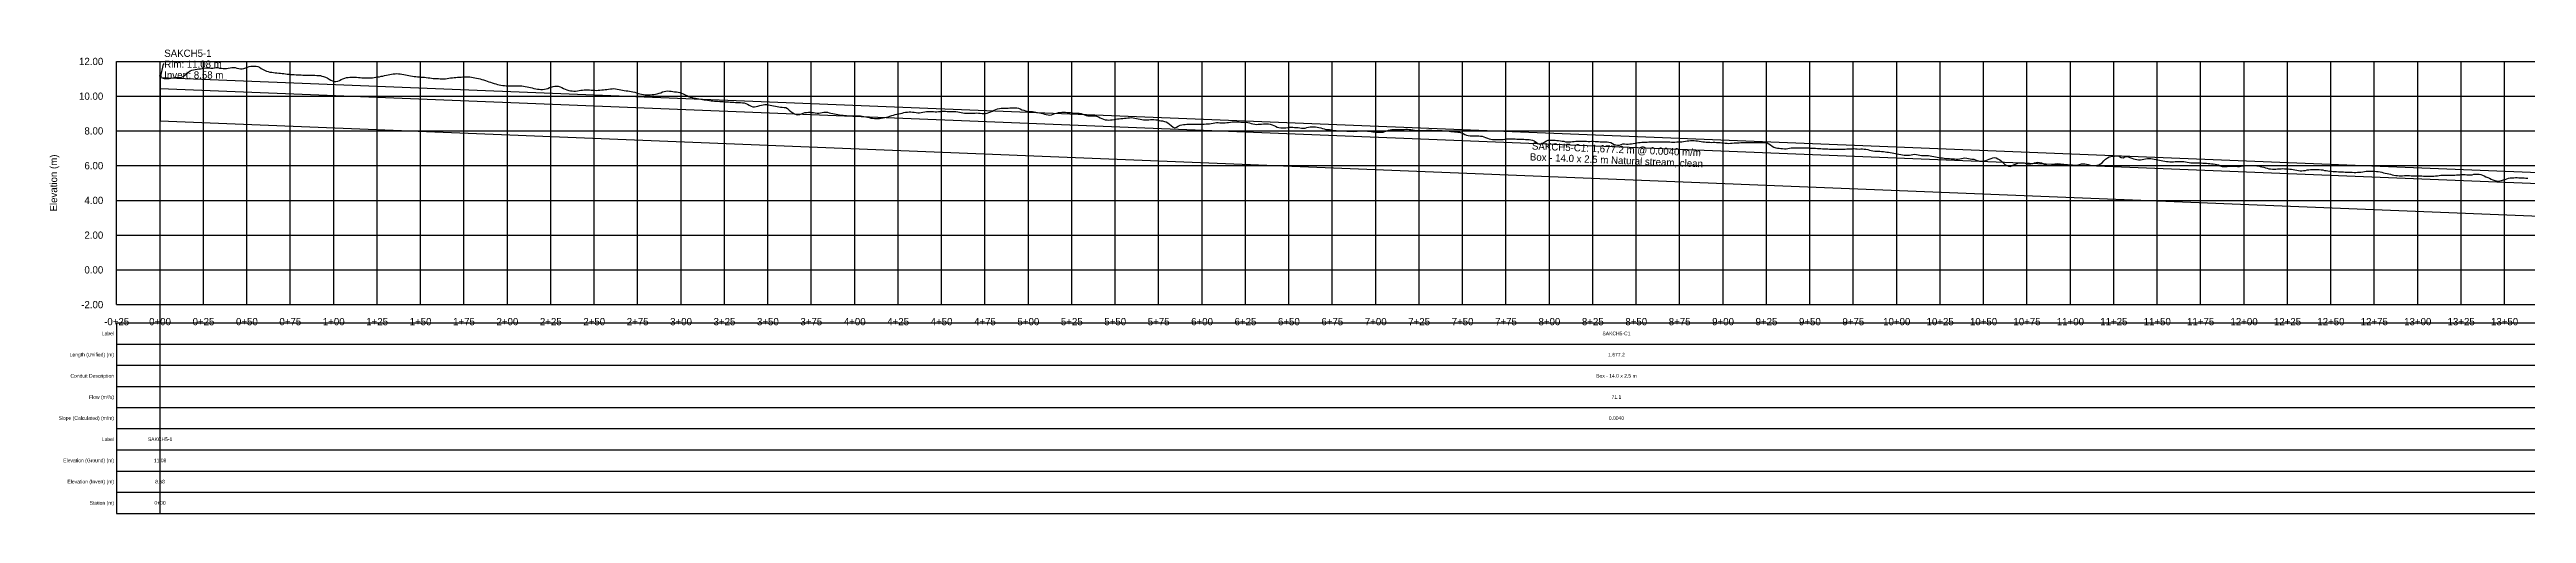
# Model space of a CAD drawing. Extents: x -64 to 2812, y -140 to 127.
# Drawn here: x -64 to 1363, y -140 to 127 of the extents above; entities that cross this region are included whole.
import ezdxf
from ezdxf.enums import TextEntityAlignment as Align

# ---------------------------------------------------------------- set-up
doc = ezdxf.new("R2010")
doc.units = 0
for name, color, linetype in [('Annotation', 7, 'Continuous'), ('Annotation_Table', 254, 'Continuous'), ('Crown', 7, 'Continuous'), ('Grid', 254, 'Continuous'), ('Grid_Text', 7, 'Continuous'), ('Ground_Elevation', 3, 'Continuous'), ('Hydraulic_Grade', 5, 'Continuous'), ('Invert', 7, 'Continuous'), ('Structure', 7, 'Continuous')]:
    doc.layers.add(name, color=color, linetype=linetype)

msp = doc.modelspace()

# ---------------------------------------------------------------- linework, layer by layer
at = {"layer": 'Annotation', "color": 0}
msp.add_lwpolyline([(2.4, 118.4), (1.7, 118.4), (0, 110.8)], dxfattribs=at)
msp.add_lwpolyline([(0, 110.8), (-0.2, 111.8), (0.6, 111.6)], close=True, dxfattribs=at)
at = {"layer": 'Annotation_Table', "color": 254}
for points in [[(0, -140.2), (0, 120)], [(-25, -30.5), (2774.9, -30.5)], [(-25, -30.5), (-25, -140.2)], [(-25, -42.7), (2774.9, -42.7)], [(-25, -54.9), (2774.9, -54.9)], [(-25, -67.1), (2774.9, -67.1)], [(-25, -79.2), (2774.9, -79.2)], [(-25, -91.4), (2774.9, -91.4)], [(-25, -103.6), (2774.9, -103.6)], [(-25, -115.8), (2774.9, -115.8)], [(-25, -128), (2774.9, -128)], [(-25, -140.2), (2774.9, -140.2)]]:
    msp.add_lwpolyline(points, dxfattribs=at)
at = {"layer": 'Crown', "color": 0}
for points in [[(0, 110.8), (0, 110.8)], [(0, 110.8), (1677.2, 43.7)]]:
    msp.add_lwpolyline(points, dxfattribs=at)
at = {"layer": 'Grid', "color": 254}
for points in [[(-25, 120), (2775, 120)], [(-25, -20), (-25, 120)], [(0, -20), (0, 120)], [(25, -20), (25, 120)], [(50, -20), (50, 120)], [(75, -20), (75, 120)], [(100, -20), (100, 120)], [(125, -20), (125, 120)], [(150, -20), (150, 120)], [(175, -20), (175, 120)], [(200, -20), (200, 120)], [(225, -20), (225, 120)], [(250, -20), (250, 120)], [(275, -20), (275, 120)], [(300, -20), (300, 120)], [(325, -20), (325, 120)], [(350, -20), (350, 120)], [(375, -20), (375, 120)], [(400, -20), (400, 120)], [(425, -20), (425, 120)], [(450, -20), (450, 120)], [(475, -20), (475, 120)], [(500, -20), (500, 120)], [(525, -20), (525, 120)], [(550, -20), (550, 120)], [(575, -20), (575, 120)], [(600, -20), (600, 120)], [(625, -20), (625, 120)], [(650, -20), (650, 120)], [(675, -20), (675, 120)], [(700, -20), (700, 120)], [(725, -20), (725, 120)], [(750, -20), (750, 120)], [(775, -20), (775, 120)], [(800, -20), (800, 120)], [(825, -20), (825, 120)], [(850, -20), (850, 120)], [(875, -20), (875, 120)], [(900, -20), (900, 120)], [(925, -20), (925, 120)], [(950, -20), (950, 120)], [(975, -20), (975, 120)], [(1000, -20), (1000, 120)], [(1025, -20), (1025, 120)], [(1050, -20), (1050, 120)], [(1075, -20), (1075, 120)], [(1100, -20), (1100, 120)], [(1125, -20), (1125, 120)], [(1150, -20), (1150, 120)], [(1175, -20), (1175, 120)], [(1200, -20), (1200, 120)], [(1225, -20), (1225, 120)], [(1250, -20), (1250, 120)], [(1275, -20), (1275, 120)], [(1300, -20), (1300, 120)], [(1325, -20), (1325, 120)], [(1350, -20), (1350, 120)], [(-25, 100), (2775, 100)], [(-25, 80), (2775, 80)], [(-25, 60), (2775, 60)], [(-25, 40), (2775, 40)], [(-25, 20), (2775, 20)], [(-25, 0), (2775, 0)], [(-25, -20), (2775, -20)]]:
    msp.add_lwpolyline(points, dxfattribs=at)
at = {"layer": 'Ground_Elevation', "color": 3}
msp.add_lwpolyline([(0.3, 110.8), (1.3, 110.5), (2.3, 110.2), (3.3, 110.1), (4.3, 110.1), (5.3, 110.2), (6.3, 110.3), (7.3, 110.5), (8.3, 110.7), (9.3, 110.7), (10.3, 110.7), (11.3, 110.8), (12.3, 111), (13.3, 111.4), (14.3, 112), (15.3, 112.9), (16.3, 113.8), (17.3, 114.5), (18.3, 114.9), (19.3, 115.2), (20.3, 115.4), (21.3, 115.6), (22.3, 115.7), (23.3, 115.8), (24.3, 116), (25.3, 116.1), (26.3, 116.3), (27.3, 116.3), (28.3, 116.3), (29.3, 116.2), (30.3, 116.2), (31.3, 116.3), (32.3, 116.4), (33.3, 116.4), (34.3, 116.2), (35.3, 116.2), (36.3, 116), (37.3, 116), (38.3, 116), (39.3, 116.2), (40.3, 116.3), (41.3, 116.5), (42.3, 116.5), (43.3, 116.4), (44.3, 116.2), (45.3, 116), (46.3, 115.7), (47.3, 115.7), (48.3, 116), (49.3, 116.3), (50.3, 116.7), (51.3, 117), (52.3, 117.2), (53.3, 117.3), (54.2, 117.3), (55.3, 117.3), (56.3, 117), (57.3, 116.6), (58.2, 116), (59.3, 115.4), (60.2, 114.9), (61.3, 114.4), (62.3, 114.1), (63.3, 113.9), (64.3, 113.8), (65.3, 113.7), (66.3, 113.5), (67.3, 113.4), (68.3, 113.2), (69.3, 113.2), (70.3, 113.1), (71.3, 113), (72.2, 112.8), (73.2, 112.7), (74.3, 112.6), (75.3, 112.5), (76.3, 112.5), (77.3, 112.4), (78.3, 112.3), (79.3, 112.3), (80.2, 112.2), (81.3, 112.2), (82.2, 112.1), (83.3, 112.1), (84.3, 112.1), (85.3, 112.1), (86.2, 112.1), (87.3, 112.1), (88.3, 112), (89.2, 112), (90.2, 111.9), (91.3, 111.9), (92.3, 111.8), (93.2, 111.6), (94.2, 111.3), (95.3, 111), (96.3, 110.5), (97.3, 109.8), (98.3, 109.2), (99.3, 108.8), (100.3, 108.5), (101.3, 108.5), (102.3, 108.7), (103.3, 109), (104.2, 109.5), (105.3, 110), (106.3, 110.4), (107.3, 110.7), (108.3, 110.8), (109.3, 110.9), (110.3, 110.9), (111.2, 110.9), (112.3, 110.9), (113.2, 110.9), (114.3, 110.8), (115.3, 110.7), (116.2, 110.6), (117.3, 110.5), (118.3, 110.5), (119.3, 110.5), (120.3, 110.5), (121.3, 110.6), (122.3, 110.6), (123.3, 110.8), (124.3, 110.9), (125.3, 111.1), (126.3, 111.2), (127.3, 111.5), (128.3, 111.6), (129.3, 111.8), (130.3, 112), (131.3, 112.3), (132.3, 112.5), (133.3, 112.7), (134.3, 112.8), (135.3, 112.9), (136.3, 113), (137.3, 112.9), (138.3, 112.8), (139.3, 112.6), (140.3, 112.5), (141.3, 112.3), (142.3, 112.1), (143.3, 111.9), (144.3, 111.7), (145.3, 111.5), (146.3, 111.4), (147.3, 111.3), (148.3, 111.2), (149.3, 111.1), (150.3, 111), (151.3, 110.9), (152.3, 110.9), (153.3, 110.7), (154.3, 110.6), (155.3, 110.5), (156.3, 110.3), (157.3, 110.2), (158.3, 110.1), (159.3, 110.1), (160.3, 110.1), (161.3, 110), (162.3, 110), (163.3, 110), (164.3, 110), (165.3, 110.2), (166.3, 110.3), (167.3, 110.5), (168.3, 110.6), (169.3, 110.7), (170.3, 110.8), (171.3, 110.9), (172.3, 111), (173.3, 111), (174.3, 111.1), (175.3, 111.2), (176.3, 111.2), (177.3, 111.2), (178.3, 111.2), (179.3, 111), (180.3, 110.8), (181.3, 110.5), (182.3, 110.3), (183.3, 110.1), (184.3, 109.9), (185.3, 109.6), (186.3, 109.3), (187.3, 109), (188.3, 108.7), (189.3, 108.3), (190.3, 108), (191.3, 107.7), (192.3, 107.3), (193.3, 107.1), (194.3, 106.8), (195.3, 106.6), (196.3, 106.4), (197.3, 106.2), (198.3, 106.1), (199.3, 106), (200.3, 106), (201.3, 106), (202.3, 106), (203.3, 106), (204.3, 106), (205.3, 105.9), (206.3, 105.9), (207.3, 106), (208.3, 105.9), (209.3, 105.7), (210.3, 105.5), (211.3, 105.3), (212.3, 105.1), (213.3, 104.9), (214.3, 104.7), (215.3, 104.5), (216.3, 104.3), (217.3, 104.1), (218.3, 104), (219.3, 103.9), (220.3, 103.9), (221.3, 104), (222.3, 104.3), (223.3, 104.5), (224.3, 104.9), (225.3, 105.2), (226.3, 105.5), (227.3, 105.8), (228.3, 105.8), (229.3, 105.7), (230.3, 105.4), (231.3, 105), (232.3, 104.5), (233.3, 104), (234.3, 103.6), (235.3, 103.3), (236.3, 103.1), (237.3, 103), (238.3, 102.8), (239.3, 102.9), (240.3, 103), (241.3, 103.2), (242.3, 103.4), (243.3, 103.5), (244.3, 103.6), (245.3, 103.7), (246.3, 103.7), (247.3, 103.6), (248.3, 103.5), (249.3, 103.4), (250.3, 103.4), (251.3, 103.3), (252.3, 103.4), (253.3, 103.5), (254.3, 103.6), (255.3, 103.7), (256.3, 103.8), (257.3, 103.9), (258.3, 104), (259.3, 104.2), (260.3, 104.3), (261.3, 104.4), (262.3, 104.2), (263.3, 104.1), (264.3, 103.8), (265.3, 103.6), (266.3, 103.4), (267.3, 103.2), (268.3, 103), (269.3, 103), (270.3, 102.9), (271.3, 102.7), (272.3, 102.5), (273.3, 102.2), (274.3, 101.9), (275.3, 101.6), (276.3, 101.3), (277.3, 101.1), (278.3, 100.9), (279.3, 100.8), (280.3, 100.8), (281.3, 100.8), (282.3, 100.8), (283.3, 100.9), (284.3, 101), (285.3, 101.2), (286.3, 101.4), (287.3, 101.7), (288.3, 102), (289.3, 102.4), (290.3, 102.7), (291.3, 102.9), (292.3, 103), (293.3, 102.9), (294.3, 102.8), (295.3, 102.6), (296.3, 102.5), (297.3, 102.4), (298.3, 102.3), (299.3, 102.1), (300.3, 101.8), (301.3, 101.3), (302.3, 100.8), (303.3, 100.3), (304.3, 99.8), (305.3, 99.5), (306.3, 99.2), (307.3, 98.9), (308.3, 98.8), (309.3, 98.6), (310.3, 98.4), (311.3, 98.2), (312.3, 98.1), (313.3, 97.9), (314.3, 97.8), (315.3, 97.6), (316.3, 97.5), (317.3, 97.4), (318.3, 97.3), (319.3, 97.2), (320.3, 97.2), (321.3, 97.1), (322.3, 97), (323.3, 97), (324.3, 96.9), (325.3, 96.8), (326.3, 96.8), (327.3, 96.7), (328.3, 96.6), (329.3, 96.5), (330.3, 96.5), (331.3, 96.4), (332.3, 96.3), (333.3, 96.3), (334.3, 96.3), (335.3, 96.2), (336.3, 96.2), (337.3, 95.8), (338.3, 95.3), (339.3, 94.8), (340.3, 94.3), (341.3, 93.9), (342.3, 93.8), (343.3, 94), (344.3, 94.2), (345.3, 94.6), (346.3, 94.9), (347.3, 95.1), (348.3, 95.2), (349.3, 95.2), (350.3, 95.1), (351.3, 94.8), (352.3, 94.6), (353.3, 94.4), (354.3, 94.2), (355.3, 94), (356.3, 93.9), (357.3, 93.7), (358.3, 93.6), (359.3, 93.5), (360.3, 93.4), (361.3, 92.9), (362.3, 92), (363.3, 91.1), (364.3, 90.4), (365.3, 89.8), (366.3, 89.5), (367.3, 89.3), (368.3, 89.4), (369.3, 89.8), (370.3, 90.3), (371.3, 90.6), (372.3, 90.6), (373.3, 90.7), (374.3, 90.7), (375.3, 90.6), (376.3, 90.5), (377.3, 90.4), (378.3, 90.3), (379.3, 90.3), (380.3, 90.4), (381.3, 90.6), (382.3, 90.7), (383.3, 90.8), (384.3, 90.7), (385.3, 90.4), (386.3, 90.2), (387.3, 90.1), (388.3, 89.9), (389.3, 89.7), (390.3, 89.5), (391.3, 89.2), (392.3, 89.1), (393.3, 89), (394.3, 88.9), (395.3, 88.9), (396.3, 88.7), (397.3, 88.6), (398.3, 88.6), (399.3, 88.6), (400.3, 88.6), (401.3, 88.6), (402.3, 88.6), (403.3, 88.6), (404.3, 88.4), (405.3, 88.3), (406.3, 88.1), (407.3, 87.9), (408.3, 87.7), (409.3, 87.4), (410.3, 87.3), (411.3, 87.1), (412.3, 87.1), (413.3, 87.1), (414.3, 87.2), (415.3, 87.3), (416.3, 87.5), (417.3, 87.7), (418.3, 87.9), (419.3, 88.1), (420.3, 88.4), (421.3, 88.8), (422.3, 89.1), (423.3, 89.4), (424.3, 89.7), (425.3, 89.9), (426.3, 90.1), (427.3, 90.3), (428.3, 90.5), (429.3, 90.7), (430.3, 90.8), (431.3, 90.9), (432.3, 90.9), (433.3, 90.8), (434.3, 90.8), (435.3, 90.6), (436.3, 90.4), (437.3, 90.4), (438.3, 90.5), (439.3, 90.7), (440.3, 90.9), (441.3, 91.1), (442.3, 91.2), (443.3, 91.2), (444.3, 91.1), (445.3, 91.1), (446.3, 91), (447.3, 91), (448.3, 91.1), (449.3, 91.2), (450.3, 91.3), (451.3, 91.3), (452.3, 91.3), (453.3, 91.2), (454.3, 91.2), (455.3, 91.1), (456.3, 91.1), (457.3, 91.1), (458.3, 91.1), (459.3, 91), (460.3, 90.7), (461.3, 90.5), (462.3, 90.4), (463.3, 90.3), (464.3, 90.2), (465.3, 90.2), (466.3, 90.2), (467.3, 90.2), (468.3, 90.2), (469.3, 90.3), (470.3, 90.4), (471.3, 90.3), (472.3, 90.2), (473.3, 90.1), (474.3, 90), (475.3, 90.1), (476.3, 90.3), (477.3, 90.5), (478.3, 90.9), (479.3, 91.4), (480.3, 92), (481.3, 92.4), (482.3, 92.7), (483.3, 92.8), (484.3, 93), (485.3, 93), (486.3, 93.1), (487.3, 93.1), (488.3, 93.1), (489.3, 93.2), (490.3, 93.2), (491.3, 93.2), (492.3, 93.2), (493.3, 93.2), (494.3, 93), (495.3, 92.7), (496.3, 92.2), (497.3, 91.9), (498.3, 91.5), (499.3, 91.3), (500.3, 91.2), (501.3, 91.1), (502.3, 91.1), (503.3, 91), (504.3, 90.8), (505.3, 90.6), (506.3, 90.4), (507.3, 90.2), (508.3, 90), (509.3, 89.7), (510.3, 89.5), (511.3, 89.2), (512.3, 89.1), (513.3, 89.3), (514.3, 89.7), (515.3, 90.1), (516.3, 90.3), (517.3, 90.5), (518.3, 90.6), (519.3, 90.7), (520.3, 90.7), (521.3, 90.7), (522.3, 90.6), (523.3, 90.6), (524.3, 90.5), (525.3, 90.4), (526.3, 90.3), (527.3, 90.3), (528.3, 90.2), (529.3, 90.2), (530.3, 90), (531.3, 89.6), (532.3, 89.2), (533.3, 88.9), (534.3, 88.7), (535.3, 88.7), (536.3, 88.7), (537.3, 88.7), (538.3, 88.6), (539.3, 88.4), (540.3, 88.1), (541.3, 87.6), (542.3, 87.1), (543.3, 86.7), (544.3, 86.4), (545.3, 86.3), (546.3, 86.2), (547.3, 86.3), (548.3, 86.4), (549.3, 86.6), (550.3, 86.8), (551.3, 87), (552.3, 87), (553.3, 87.1), (554.3, 87.2), (555.3, 87.3), (556.3, 87.4), (557.3, 87.5), (558.3, 87.6), (559.3, 87.7), (560.3, 87.6), (561.3, 87.4), (562.3, 87.2), (563.3, 87), (564.3, 86.8), (565.3, 86.6), (566.3, 86.4), (567.3, 86.3), (568.3, 86.3), (569.3, 86.3), (570.3, 86.5), (571.3, 86.5), (572.3, 86.6), (573.3, 86.4), (574.3, 86.3), (575.3, 86), (576.3, 85.8), (577.3, 85.7), (578.3, 85.5), (579.3, 85.2), (580.3, 84.6), (581.3, 83.9), (582.3, 83.1), (583.3, 82.2), (584.3, 81.8), (585.3, 82.2), (586.3, 82.8), (587.3, 83.3), (588.3, 83.5), (589.3, 83.6), (590.3, 83.7), (591.3, 83.8), (592.3, 83.9), (593.3, 83.9), (594.3, 83.9), (595.3, 83.9), (596.3, 83.9), (597.3, 83.9), (598.3, 83.9), (599.3, 83.9), (600.3, 83.9), (601.3, 83.9), (602.3, 84), (603.3, 84.1), (604.3, 84.1), (605.3, 84.3), (606.3, 84.5), (607.3, 84.6), (608.3, 84.8), (609.3, 84.8), (610.3, 84.7), (611.3, 84.6), (612.3, 84.6), (613.3, 84.7), (614.3, 84.8), (615.3, 84.9), (616.3, 85.1), (617.3, 85.2), (618.3, 85.3), (619.3, 85.3), (620.3, 85.2), (621.3, 85.2), (622.3, 85.1), (623.3, 85.1), (624.3, 85.1), (625.3, 85), (626.3, 84.8), (627.3, 84.6), (628.3, 84.3), (629.3, 84), (630.3, 83.8), (631.3, 83.7), (632.3, 83.8), (633.3, 83.8), (634.3, 83.9), (635.3, 84), (636.3, 84.1), (637.3, 84.1), (638.3, 84), (639.3, 83.8), (640.3, 83.5), (641.3, 83.1), (642.3, 82.7), (643.3, 82.2), (644.3, 82), (645.3, 81.8), (646.3, 81.7), (647.3, 81.8), (648.3, 81.8), (649.3, 81.9), (650.3, 82.1), (651.3, 82.2), (652.3, 82.2), (653.3, 81.9), (654.3, 81.9), (655.3, 82), (656.3, 81.7), (657.3, 81.6), (658.3, 81.5), (659.3, 81.6), (660.3, 81.9), (661.3, 82.1), (662.3, 82.3), (663.3, 82.4), (664.3, 82.4), (665.3, 82.3), (666.3, 82.1), (667.3, 82), (668.3, 81.8), (669.3, 81.4), (670.3, 81.1), (671.3, 80.8), (672.3, 80.8), (673.3, 80.8), (674.3, 80.7), (675.3, 80.5), (676.3, 80.3), (677.3, 80.2), (678.3, 80.1), (679.3, 80.1), (680.3, 80.1), (681.3, 80.1), (682.3, 80.1), (683.3, 79.9), (684.3, 79.9), (685.3, 79.8), (686.3, 79.8), (687.3, 79.7), (688.3, 79.8), (689.3, 79.9), (690.3, 80), (691.3, 80.1), (692.3, 80.1), (693.3, 80.1), (694.3, 80), (695.3, 79.9), (696.3, 79.8), (697.3, 79.6), (698.3, 79.5), (699.3, 79.4), (700.3, 79.3), (701.3, 79.2), (702.3, 79.2), (703.3, 79.2), (704.3, 79.3), (705.3, 79.6), (706.3, 80), (707.3, 80.4), (708.3, 80.7), (709.3, 80.9), (710.3, 80.9), (711.3, 80.8), (712.3, 80.8), (713.3, 80.8), (714.3, 80.8), (715.3, 80.9), (716.3, 80.9), (717.3, 81), (718.3, 81), (719.3, 80.9), (720.3, 80.8), (721.3, 80.6), (722.3, 80.5), (723.3, 80.3), (724.3, 80.2), (725.3, 80.2), (726.3, 80.2), (727.3, 80.3), (728.3, 80.3), (729.3, 80.4), (730.3, 80.4), (731.3, 80.4), (732.3, 80.4), (733.3, 80.3), (734.3, 80.3), (735.3, 80.3), (736.3, 80.2), (737.3, 80.2), (738.3, 80.2), (739.3, 80.1), (740.3, 80.1), (741.3, 80), (742.3, 79.8), (743.3, 79.7), (744.3, 79.6), (745.3, 79.5), (746.3, 79.4), (747.3, 79.3), (748.3, 79.2), (749.3, 78.9), (750.3, 78.5), (751.3, 77.9), (752.3, 77.5), (753.3, 77.3), (754.3, 77.2), (755.3, 77.2), (756.3, 77.2), (757.3, 77.2), (758.3, 77.2), (759.3, 77.2), (760.3, 77), (761.3, 76.9), (762.3, 76.6), (763.3, 76.2), (764.3, 75.9), (765.3, 75.5), (766.3, 75.2), (767.3, 75), (768.3, 75), (769.3, 75), (770.3, 75), (771.3, 75), (772.3, 75), (773.3, 75), (774.3, 75.2), (775.3, 75.4), (776.3, 75.5), (777.3, 75.5), (778.3, 75.5), (779.3, 75.4), (780.3, 75.4), (781.3, 75.3), (782.3, 75.3), (783.3, 75.2), (784.3, 75.2), (785.3, 75.2), (786.3, 75.1), (787.3, 75.1), (788.3, 75), (789.3, 74.9), (790.3, 74.7), (791.3, 74.3), (792.3, 73.6), (793.3, 72.8), (794.3, 72.4), (795.3, 72.5), (796.3, 73), (797.3, 73.7), (798.3, 74.3), (799.3, 74.6), (800.3, 74.7), (801.3, 74.7), (802.3, 74.7), (803.3, 74.6), (804.3, 74.5), (805.3, 74.4), (806.3, 74.2), (807.3, 74.1), (808.3, 74), (809.3, 73.8), (810.3, 73.7), (811.3, 73.7), (812.3, 73.8), (813.3, 73.9), (814.3, 73.9), (815.3, 74), (816.3, 74), (817.3, 74.1), (818.3, 74.1), (819.3, 74.1), (820.3, 74), (821.3, 74), (822.3, 73.9), (823.3, 73.9), (824.3, 74), (825.3, 74), (826.3, 73.9), (827.3, 73.9), (828.3, 73.9), (829.3, 73.8), (830.3, 73.8), (831.3, 73.7), (832.3, 73.7), (833.3, 73.7), (834.3, 73.6), (835.3, 73.4), (836.3, 72.8), (837.3, 72.2), (838.3, 71.9), (839.3, 71.7), (840.3, 71.7), (841.3, 72.1), (842.3, 72.5), (843.3, 72.5), (844.3, 72.4), (845.3, 72.4), (846.3, 72.5), (847.3, 72.6), (848.3, 72.8), (849.3, 73), (850.3, 73.2), (851.3, 73.3), (852.3, 73.4), (853.3, 73.5), (854.3, 73.5), (855.3, 73.6), (856.3, 73.6), (857.3, 73.7), (858.3, 73.7), (859.3, 73.7), (860.3, 73.7), (861.3, 73.8), (862.3, 73.8), (863.3, 73.8), (864.3, 73.8), (865.3, 73.8), (866.3, 73.7), (867.3, 73.7), (868.3, 73.7), (869.3, 73.7), (870.3, 73.6), (871.3, 73.6), (872.3, 73.6), (873.3, 73.7), (874.3, 73.8), (875.3, 73.8), (876.3, 73.8), (877.3, 73.9), (878.3, 74), (879.3, 74.2), (880.3, 74.3), (881.3, 74.4), (882.3, 74.5), (883.3, 74.4), (884.3, 74.3), (885.3, 74.2), (886.3, 74.1), (887.3, 73.9), (888.3, 73.8), (889.3, 73.7), (890.3, 73.6), (891.3, 73.5), (892.3, 73.5), (893.3, 73.4), (894.3, 73.5), (895.3, 73.5), (896.3, 73.4), (897.3, 73.4), (898.3, 73.3), (899.3, 73.2), (900.3, 73.1), (901.3, 73), (902.3, 72.9), (903.3, 72.8), (904.3, 72.9), (905.3, 73), (906.3, 73.1), (907.3, 73.2), (908.3, 73.2), (909.3, 73.2), (910.3, 73.3), (911.3, 73.3), (912.3, 73.3), (913.3, 73.3), (914.3, 73.3), (915.3, 73.3), (916.3, 73.3), (917.3, 73.3), (918.3, 73.3), (919.3, 73.3), (920.3, 73.3), (921.3, 73.4), (922.3, 73.4), (923.3, 73.4), (924.3, 73.3), (925.3, 73.2), (926.3, 72.6), (927.3, 72), (928.3, 71.3), (929.3, 70.7), (930.3, 70.3), (931.3, 70.1), (932.3, 70), (933.3, 69.9), (934.3, 69.8), (935.3, 69.7), (936.3, 69.7), (937.3, 69.8), (938.3, 70), (939.3, 70.2), (940.3, 70.3), (941.3, 70.3), (942.3, 70.2), (943.3, 70.2), (944.3, 70.2), (945.3, 70.2), (946.3, 70.2), (947.3, 70.2), (948.3, 70.2), (949.3, 70.2), (950.3, 70.1), (951.3, 70.1), (952.3, 70.1), (953.3, 70), (954.3, 69.9), (955.3, 69.9), (956.3, 69.8), (957.3, 69.7), (958.3, 69.7), (959.3, 69.6), (960.3, 69.6), (961.3, 69.5), (962.3, 69.5), (963.3, 69.5), (964.3, 69.4), (965.3, 69.4), (966.3, 69.5), (967.3, 69.5), (968.3, 69.5), (969.3, 69.5), (970.3, 69.5), (971.3, 69.6), (972.3, 69.6), (973.3, 69.7), (974.3, 69.7), (975.3, 69.8), (976.3, 69.7), (977.3, 69.6), (978.3, 69.5), (979.3, 69.6), (980.3, 69.6), (981.3, 69.5), (982.3, 69.4), (983.3, 69.2), (984.3, 69), (985.3, 68.8), (986.3, 68.5), (987.3, 68.4), (988.3, 68.3), (989.3, 68.3), (990.3, 68.3), (991.3, 68.2), (992.3, 68.1), (993.3, 68), (994.3, 67.8), (995.3, 67.8), (996.3, 67.6), (997.3, 67.4), (998.3, 67.2), (999.3, 67), (1000.3, 66.8), (1001.3, 66.6), (1002.3, 66.4), (1003.3, 66.2), (1004.3, 66.1), (1005.3, 66), (1006.3, 66), (1007.3, 66.1), (1008.3, 66.3), (1009.3, 66.5), (1010.3, 66.6), (1011.3, 66.4), (1012.3, 66.2), (1013.3, 66), (1014.3, 65.9), (1015.3, 65.8), (1016.3, 65.8), (1017.3, 65.8), (1018.3, 65.8), (1019.3, 65.6), (1020.3, 65.5), (1021.3, 65.3), (1022.3, 65.1), (1023.3, 64.8), (1024.3, 64.6), (1025.3, 64.5), (1026.3, 64.4), (1027.3, 64.3), (1028.3, 64.2), (1029.3, 64.1), (1030.3, 64.1), (1031.3, 64), (1032.3, 63.9), (1033.3, 63.9), (1034.3, 63.8), (1035.3, 63.8), (1036.3, 64), (1037.3, 64.1), (1038.3, 64.3), (1039.3, 64.4), (1040.3, 64.3), (1041.3, 64.1), (1042.3, 63.9), (1043.3, 63.7), (1044.3, 63.7), (1045.3, 63.4), (1046.3, 63), (1047.3, 62.8), (1048.3, 62.5), (1049.3, 62.5), (1050.3, 62.7), (1051.3, 63), (1052.3, 63.4), (1053.3, 63.8), (1054.3, 64.2), (1055.3, 64.5), (1056.3, 64.6), (1057.3, 64.4), (1058.3, 64), (1059.3, 63.3), (1060.3, 62.5), (1061.3, 61.6), (1062.3, 60.7), (1063.3, 60), (1064.3, 59.7), (1065.3, 59.6), (1066.3, 59.9), (1067.3, 60.4), (1068.3, 60.8), (1069.3, 61.3), (1070.3, 61.6), (1071.3, 61.7), (1072.3, 61.7), (1073.3, 61.6), (1074.3, 61.3), (1075.3, 61.1), (1076.3, 61), (1077.3, 61.1), (1078.3, 61.3), (1079.3, 61.7), (1080.3, 61.9), (1081.3, 62), (1082.3, 61.9), (1083.3, 61.6), (1084.3, 61.2), (1085.3, 60.7), (1086.3, 60.3), (1087.3, 60.1), (1088.3, 60), (1089.3, 60.3), (1090.3, 60.7), (1091.3, 61.1), (1092.3, 61.2), (1093.3, 61.1), (1094.3, 61), (1095.3, 60.9), (1096.3, 60.8), (1097.3, 60.7), (1098.3, 60.6), (1099.3, 60.5), (1100.3, 60.5), (1101.3, 60.4), (1102.3, 60.3), (1103.3, 60.2), (1104.3, 60.5), (1105.3, 60.7), (1106.3, 61), (1107.3, 61.1), (1108.3, 61.1), (1109.3, 60.9), (1110.3, 60.7), (1111.3, 60.3), (1112.3, 60.1), (1113.3, 60), (1114.3, 60.1), (1115.3, 60.2), (1116.3, 60.5), (1117.3, 61), (1118.3, 61.7), (1119.3, 62.7), (1120.3, 63.7), (1121.3, 64.5), (1122.3, 65), (1123.3, 65.2), (1124.3, 65.4), (1125.3, 65.5), (1126.3, 65.7), (1127.3, 65.7), (1128.3, 65.2), (1129.3, 64.6), (1130.3, 64.5), (1131.3, 65), (1132.3, 65.3), (1133.3, 65), (1134.3, 64.7), (1135.3, 64.3), (1136.3, 64), (1137.3, 63.7), (1138.3, 63.5), (1139.3, 63.4), (1140.3, 63.4), (1141.3, 63.6), (1142.3, 63.7), (1143.3, 63.9), (1144.3, 64.1), (1145.3, 64.1), (1146.3, 64.1), (1147.3, 64), (1148.3, 63.8), (1149.3, 63.5), (1150.3, 63.3), (1151.3, 63.1), (1152.3, 62.9), (1153.3, 62.7), (1154.3, 62.5), (1155.3, 62.4), (1156.3, 62.3), (1157.3, 62.2), (1158.3, 62.2), (1159.3, 62.2), (1160.3, 62.3), (1161.3, 62.3), (1162.3, 62.4), (1163.3, 62.4), (1164.3, 62.4), (1165.3, 62.3), (1166.3, 62.1), (1167.3, 62), (1168.3, 61.8), (1169.3, 61.7), (1170.3, 61.7), (1171.3, 61.7), (1172.3, 61.7), (1173.3, 61.7), (1174.3, 61.6), (1175.3, 61.6), (1176.3, 61.5), (1177.3, 61.4), (1178.3, 61.4), (1179.3, 61.3), (1180.3, 61.2), (1181.3, 61.1), (1182.3, 61), (1183.3, 60.8), (1184.3, 60.7), (1185.3, 60.4), (1186.3, 59.8), (1187.3, 59.6), (1188.3, 59.6), (1189.3, 59.5), (1190.3, 59.6), (1191.3, 59.7), (1192.3, 59.7), (1193.3, 59.7), (1194.3, 59.7), (1195.3, 59.7), (1196.3, 59.6), (1197.3, 59.6), (1198.3, 59.7), (1199.3, 59.8), (1200.3, 59.9), (1201.3, 60), (1202.3, 60), (1203.3, 60), (1204.3, 60), (1205.3, 60), (1206.3, 60), (1207.3, 59.9), (1208.3, 59.8), (1209.3, 59.6), (1210.3, 59.4), (1211.3, 59.1), (1212.3, 58.8), (1213.3, 58.5), (1214.3, 58.2), (1215.3, 58.1), (1216.3, 58), (1217.3, 58), (1218.3, 58), (1219.3, 58.1), (1220.3, 58.2), (1221.3, 58.2), (1222.3, 58.3), (1223.3, 58.2), (1224.3, 58.2), (1225.3, 58.1), (1226.3, 58), (1227.3, 57.9), (1228.3, 57.7), (1229.3, 57.5), (1230.3, 57.4), (1231.3, 57.2), (1232.3, 57.1), (1233.3, 57.1), (1234.3, 57.2), (1235.3, 57.3), (1236.3, 57.5), (1237.3, 57.6), (1238.3, 57.7), (1239.3, 57.8), (1240.3, 57.8), (1241.3, 57.8), (1242.3, 57.8), (1243.3, 57.7), (1244.3, 57.6), (1245.3, 57.5), (1246.3, 57.3), (1247.3, 57.2), (1248.3, 57), (1249.3, 56.9), (1250.3, 56.8), (1251.3, 56.7), (1252.3, 56.7), (1253.3, 56.6), (1254.3, 56.5), (1255.3, 56.5), (1256.3, 56.4), (1257.3, 56.4), (1258.3, 56.3), (1259.3, 56.3), (1260.3, 56.2), (1261.3, 56.2), (1262.3, 56.2), (1263.3, 56.1), (1264.3, 56.1), (1265.3, 56.2), (1266.3, 56.2), (1267.3, 56.3), (1268.3, 56.4), (1269.3, 56.6), (1270.3, 56.8), (1271.3, 56.9), (1272.3, 56.9), (1273.3, 56.9), (1274.3, 56.9), (1275.3, 56.8), (1276.3, 56.7), (1277.3, 56.6), (1278.3, 56.4), (1279.3, 56.2), (1280.3, 55.9), (1281.3, 55.7), (1282.3, 55.5), (1283.3, 55.2), (1284.3, 55), (1285.3, 54.8), (1286.3, 54.6), (1287.3, 54.4), (1288.3, 54.3), (1289.3, 54.2), (1290.3, 54.2), (1291.3, 54.2), (1292.3, 54.3), (1293.3, 54.3), (1294.3, 54.3), (1295.3, 54.3), (1296.3, 54.2), (1297.3, 54.2), (1298.3, 54.2), (1299.3, 54.2), (1300.3, 54.2), (1301.3, 54.2), (1302.3, 54.1), (1303.3, 54), (1304.3, 53.9), (1305.3, 53.9), (1306.3, 53.9), (1307.3, 53.9), (1308.3, 53.9), (1309.3, 54), (1310.3, 54.1), (1311.3, 54.2), (1312.3, 54.4), (1313.3, 54.5), (1314.3, 54.5), (1315.3, 54.5), (1316.3, 54.5), (1317.3, 54.5), (1318.3, 54.5), (1319.3, 54.5), (1320.3, 54.5), (1321.3, 54.6), (1322.3, 54.7), (1323.3, 54.8), (1324.3, 54.8), (1325.3, 54.9), (1326.3, 54.9), (1327.3, 54.9), (1328.3, 54.8), (1329.3, 54.8), (1330.3, 54.8), (1331.3, 54.8), (1332.3, 55), (1333.3, 55.1), (1334.3, 55.1), (1335.3, 55.1), (1336.3, 54.9), (1337.3, 54.5), (1338.3, 54.1), (1339.3, 53.6), (1340.3, 53.1), (1341.3, 52.7), (1342.3, 52.3), (1343.3, 51.9), (1344.3, 51.5), (1345.3, 51.2), (1346.3, 51.1), (1347.3, 51.2), (1348.3, 51.4), (1349.3, 51.8), (1350.3, 52.1), (1351.3, 52.5), (1352.3, 52.7), (1353.3, 52.9), (1354.3, 53), (1355.3, 53), (1356.3, 53.1), (1357.3, 53.1), (1358.3, 53), (1359.3, 52.9), (1360.3, 52.9), (1361.3, 52.9), (1362.3, 52.8), (1363.3, 52.7)], dxfattribs=at)
at = {"layer": 'Hydraulic_Grade', "color": 5}
msp.add_lwpolyline([(0, 104.4), (1677.2, 37.4)], dxfattribs=at)
at = {"layer": 'Invert', "color": 0}
for points in [[(0, 85.8), (0, 85.8)], [(0, 85.8), (1677.2, 18.7)]]:
    msp.add_lwpolyline(points, dxfattribs=at)
at = {"layer": 'Structure', "color": 0}
msp.add_lwpolyline([(0, 110.8), (0, 85.8)], dxfattribs=at)
msp.add_lwpolyline([(0, 110.8), (0, 85.8)], dxfattribs=at)

# ---------------------------------------------------------------- texts
at = {"layer": 'Annotation', "color": 0}
for s, height, p in [('SAKCH5-1', 4.17, (2.4, 124.7)), ('Rim: 11.08 m', 4.167, (2.4, 118.4)), ('Invert: 8.58 m', 4.167, (2.4, 112.2))]:
    msp.add_text(s, height=height, dxfattribs=at).set_placement(p, align=Align.MIDDLE_LEFT)
for s, p in [('SAKCH5-C1: 1,677.2 m @ 0.0040 m/m', (838.6, 69.4)), ('Box - 14.0 x 2.5 m Natural stream, clean', (838.6, 63.1))]:
    msp.add_text(s, height=4.167, rotation=357.7077, dxfattribs=at).set_placement(p, align=Align.MIDDLE_CENTER)
at = {"layer": 'Annotation_Table', "color": 0}
for s, height, p in [('Label', 2.08, (-26.5, -36.6)), ('Length (Unified) (m)', 2.083, (-26.5, -48.8)), ('Conduit Description', 2.083, (-26.5, -61)), ('Slope (Calculated) (m/m)', 2.083, (-26.5, -85.3)), ('Flow (m³/s)', 2.083, (-26.5, -73.2)), ('Label', 2.08, (-26.5, -97.5)), ('Elevation (Ground) (m)', 2.083, (-26.5, -109.7)), ('Elevation (Invert) (m)', 2.083, (-26.5, -121.9)), ('Station (m)', 2.083, (-26.5, -134.1))]:
    msp.add_text(s, height=height, dxfattribs=at).set_placement(p, align=Align.MIDDLE_RIGHT)
for s, height, p in [('SAKCH5-C1', 2.08, (838.6, -36.6)), ('1,677.2', 2.08, (838.6, -48.8)), ('Box - 14.0 x 2.5 m', 2.083, (838.6, -61)), ('0.0040', 2.08, (838.6, -85.3)), ('71.1', 2.08, (838.6, -73.2)), ('SAKCH5-1', 2.08, (0, -97.5)), ('11.08', 2.08, (0, -109.7)), ('8.58', 2.08, (0, -121.9)), ('0+00', 2.08, (0, -134.1))]:
    msp.add_text(s, height=height, dxfattribs=at).set_placement(p, align=Align.MIDDLE_CENTER)
at = {"layer": 'Grid_Text', "color": 0}
for s, p in [('12.00', (-32.7, 120)), ('10.00', (-32.7, 100)), ('8.00', (-32.7, 80)), ('6.00', (-32.7, 60)), ('4.00', (-32.7, 40)), ('2.00', (-32.7, 20)), ('0.00', (-32.7, 0)), ('-2.00', (-32.7, -20))]:
    msp.add_text(s, height=4.17, dxfattribs=at).set_placement(p, align=Align.MIDDLE_RIGHT)
msp.add_text('Elevation (m)', height=4.167, rotation=90, dxfattribs=at).set_placement((-58, 50), align=Align.BOTTOM_CENTER)
for s, p in [('-0+25', (-25, -27.7)), ('0+00', (0, -27.7)), ('0+25', (25, -27.7)), ('0+50', (50, -27.7)), ('0+75', (75, -27.7)), ('1+00', (100, -27.7)), ('1+25', (125, -27.7)), ('1+50', (150, -27.7)), ('1+75', (175, -27.7)), ('2+00', (200, -27.7)), ('2+25', (225, -27.7)), ('2+50', (250, -27.7)), ('2+75', (275, -27.7)), ('3+00', (300, -27.7)), ('3+25', (325, -27.7)), ('3+50', (350, -27.7)), ('3+75', (375, -27.7)), ('4+00', (400, -27.7)), ('4+25', (425, -27.7)), ('4+50', (450, -27.7)), ('4+75', (475, -27.7)), ('5+00', (500, -27.7)), ('5+25', (525, -27.7)), ('5+50', (550, -27.7)), ('5+75', (575, -27.7)), ('6+00', (600, -27.7)), ('6+25', (625, -27.7)), ('6+50', (650, -27.7)), ('6+75', (675, -27.7)), ('7+00', (700, -27.7)), ('7+25', (725, -27.7)), ('7+50', (750, -27.7)), ('7+75', (775, -27.7)), ('8+00', (800, -27.7)), ('8+25', (825, -27.7)), ('8+50', (850, -27.7)), ('8+75', (875, -27.7)), ('9+00', (900, -27.7)), ('9+25', (925, -27.7)), ('9+50', (950, -27.7)), ('9+75', (975, -27.7)), ('10+00', (1000, -27.7)), ('10+25', (1025, -27.7)), ('10+50', (1050, -27.7)), ('10+75', (1075, -27.7)), ('11+00', (1100, -27.7)), ('11+25', (1125, -27.7)), ('11+50', (1150, -27.7)), ('11+75', (1175, -27.7)), ('12+00', (1200, -27.7)), ('12+25', (1225, -27.7)), ('12+50', (1250, -27.7)), ('12+75', (1275, -27.7)), ('13+00', (1300, -27.7)), ('13+25', (1325, -27.7)), ('13+50', (1350, -27.7))]:
    msp.add_text(s, height=4.17, dxfattribs=at).set_placement(p, align=Align.TOP_CENTER)

doc.saveas('drawing.dxf')
